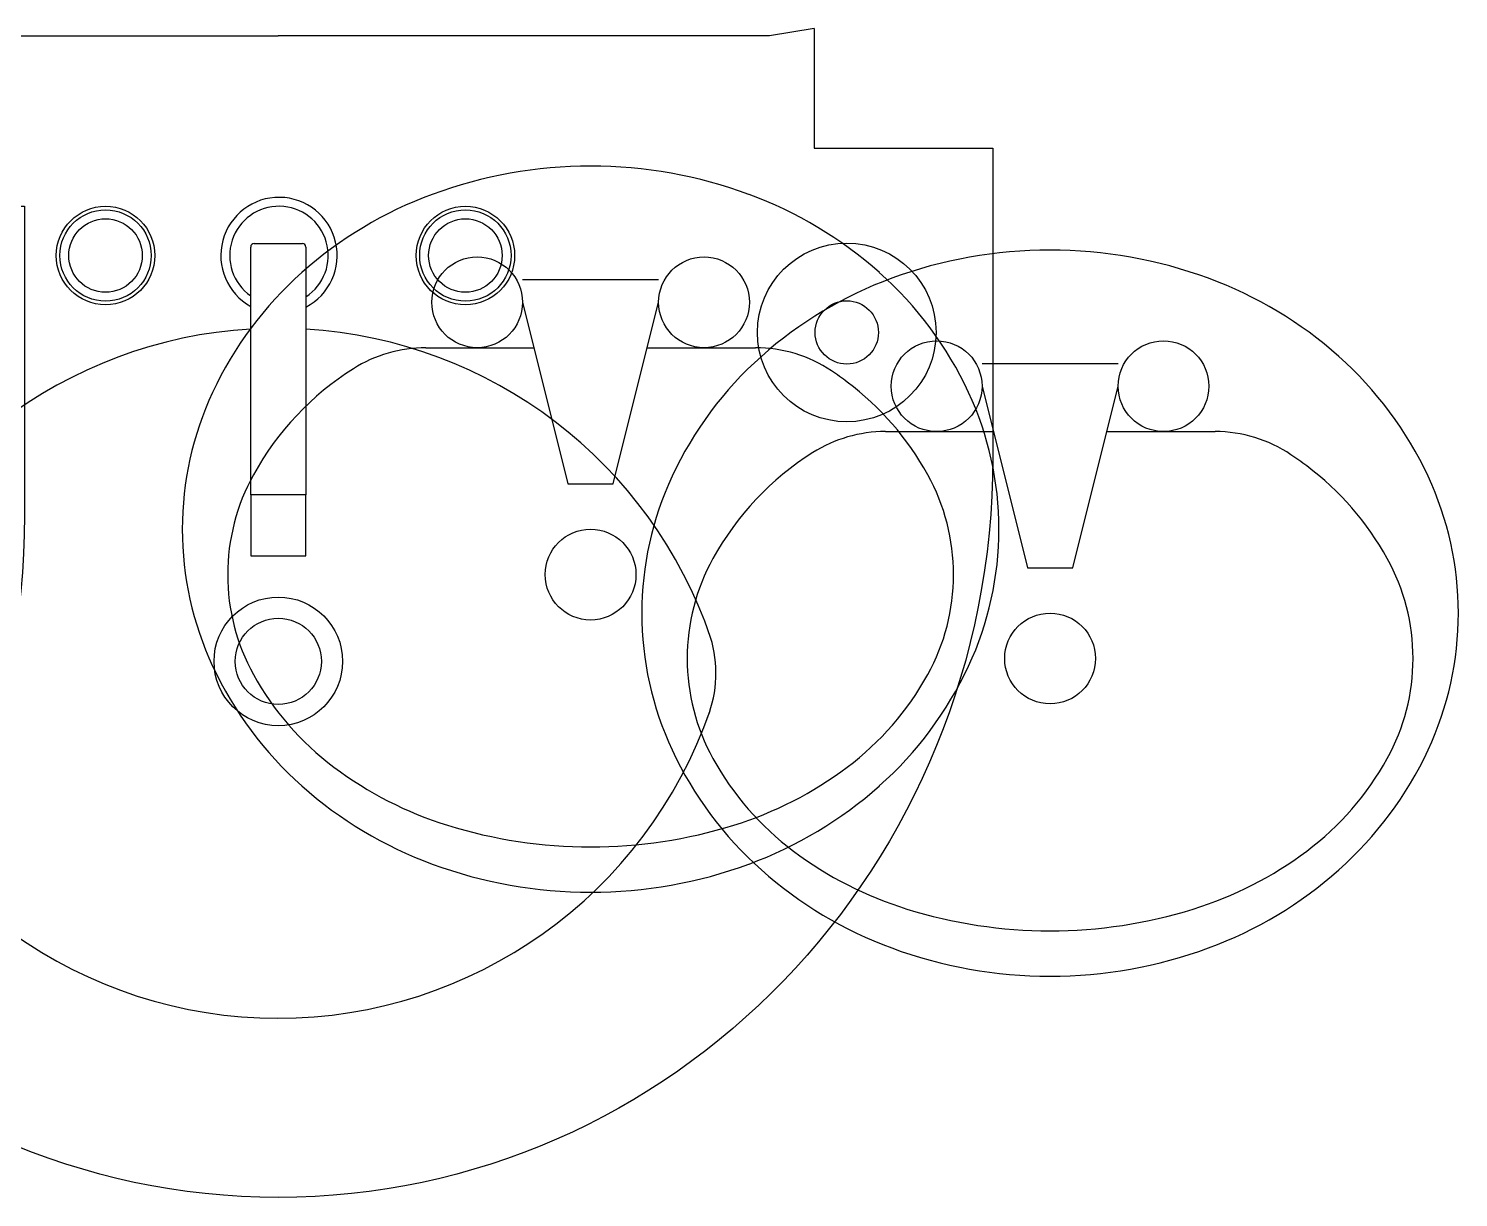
# Model space of a CAD drawing. Header units: inches. Extents: x -610279 to 716273, y -3458896 to 18603.
# Drawn here: x 1509 to 2309, y 17107 to 17762 of the extents above; entities that cross this region are included whole.
import ezdxf

# ---------------------------------------------------------------- set-up
doc = ezdxf.new("R2010")
doc.units = ezdxf.units.IN
doc.layers.add('6.Furniture', color=2, linetype='Continuous')
doc.layers.add('freecads.com', color=7, linetype='Continuous')
doc.styles.add('PL-01$0$Standard', font='ARIALN.TTF')

# ---------------------------------------------------------------- blocks, each defined once
blk = doc.blocks.new('bathroom blocks')
at = {"layer": 'freecads.com'}
for p, q in [((1275.97, 17197.67), (1250.97, 17193.67)), ((1275.97, 17197.67), (1250.97, 17193.67)), ((1275.97, 17197.67), (1250.97, 17193.67)), ((1275.97, 17197.67), (1250.97, 17193.67)), ((1275.97, 17197.67), (1275.97, 17130.67)), ((1275.97, 17197.67), (1275.97, 17130.67)), ((1275.97, 17197.67), (1275.97, 17130.67)), ((1275.97, 17197.67), (1275.97, 17130.67)), ((700.97, 17193.67), (975.97, 17193.67)), ((700.97, 17193.67), (975.97, 17193.67)), ((700.97, 17193.67), (975.97, 17193.67)), ((700.97, 17193.67), (975.97, 17193.67)), ((1250.97, 17193.67), (975.97, 17193.67)), ((1250.97, 17193.67), (975.97, 17193.67)), ((1250.97, 17193.67), (975.97, 17193.67)), ((1250.97, 17193.67), (975.97, 17193.67)), ((1275.97, 17130.67), (1375.97, 17130.67)), ((1275.97, 17130.67), (1375.97, 17130.67)), ((1275.97, 17130.67), (1375.97, 17130.67)), ((1275.97, 17130.67), (1375.97, 17130.67)), ((1375.97, 17130.67), (1375.97, 16957.56)), ((1375.97, 17130.67), (1375.97, 16957.56)), ((1375.97, 17130.67), (1375.97, 16957.56)), ((1375.97, 17130.67), (1375.97, 16957.56)), ((960.52, 16936.66), (960.52, 17075.42)), ((960.52, 16936.66), (960.52, 17075.42)), ((960.52, 16936.66), (960.52, 17075.42)), ((960.52, 16936.66), (960.52, 17075.42)), ((962.52, 17077.42), (989.42, 17077.42)), ((962.52, 17077.42), (989.42, 17077.42)), ((962.52, 17077.42), (989.42, 17077.42)), ((962.52, 17077.42), (989.42, 17077.42)), ((991.42, 17075.42), (991.42, 16936.66)), ((991.42, 17075.42), (991.42, 16936.66)), ((991.42, 17075.42), (991.42, 16936.66)), ((991.42, 17075.42), (991.42, 16936.66)), ((1912.07, 17042.66), (1988.27, 17042.66)), ((1912.07, 17029.96), (1937.47, 16928.36)), ((1962.87, 16928.36), (1988.27, 17029.96)), ((1858.01, 17004.56), (1918.42, 17004.56)), ((1981.92, 17004.56), (2042.51, 17004.56)), ((991.42, 16936.66), (960.52, 16936.66)), ((991.42, 16936.66), (960.52, 16936.66)), ((960.52, 16936.66), (960.52, 16902.66)), ((991.42, 16936.66), (960.52, 16936.66)), ((991.42, 16936.66), (960.52, 16936.66)), ((960.52, 16936.66), (960.52, 16902.66)), ((991.42, 16936.66), (960.52, 16936.66)), ((991.42, 16936.66), (960.52, 16936.66)), ((960.52, 16936.66), (960.52, 16902.66)), ((991.42, 16936.66), (960.52, 16936.66)), ((991.42, 16936.66), (960.52, 16936.66)), ((960.52, 16936.66), (960.52, 16902.66)), ((991.42, 16902.66), (991.42, 16936.66)), ((991.42, 16902.66), (991.42, 16936.66)), ((991.42, 16902.66), (991.42, 16936.66)), ((991.42, 16902.66), (991.42, 16936.66)), ((1937.47, 16928.36), (1962.87, 16928.36)), ((960.52, 16902.66), (991.42, 16902.66)), ((960.52, 16902.66), (991.42, 16902.66)), ((960.52, 16902.66), (991.42, 16902.66)), ((960.52, 16902.66), (991.42, 16902.66))]:
    blk.add_line(p, q, dxfattribs=at)
for centre, radius in [((879.24, 17070.67), 27.57), ((879.24, 17070.67), 27.57), ((879.24, 17070.67), 27.57), ((879.24, 17070.67), 27.57), ((879.24, 17070.67), 25.57), ((879.24, 17070.67), 25.57), ((879.24, 17070.67), 25.57), ((879.24, 17070.67), 25.57), ((879.24, 17070.67), 20.57), ((879.24, 17070.67), 20.57), ((879.24, 17070.67), 20.57), ((879.24, 17070.67), 20.57), ((1080.7, 17070.67), 27.57), ((1080.7, 17070.67), 27.57), ((1080.7, 17070.67), 27.57), ((1080.7, 17070.67), 27.57), ((1080.7, 17070.67), 27.57), ((1080.7, 17070.67), 27.57), ((1080.7, 17070.67), 27.57), ((1080.7, 17070.67), 27.57), ((1080.7, 17070.67), 25.57), ((1080.7, 17070.67), 25.57), ((1080.7, 17070.67), 25.57), ((1080.7, 17070.67), 25.57), ((1080.7, 17070.67), 20.57), ((1080.7, 17070.67), 20.57), ((1080.7, 17070.67), 20.57), ((1080.7, 17070.67), 20.57), ((1294.25, 17027.62), 50), ((1294.25, 17027.62), 50), ((1294.25, 17027.62), 50), ((1294.25, 17027.62), 50), ((1886.67, 17029.96), 25.4), ((2013.67, 17029.96), 25.4), ((1294.25, 17027.62), 17.72), ((1294.25, 17027.62), 17.72), ((1294.25, 17027.62), 17.72), ((1294.25, 17027.62), 17.72), ((1950.17, 16877.56), 25.4), ((975.97, 16843.55), 36), ((975.97, 16843.55), 36), ((975.97, 16843.55), 36), ((975.97, 16843.55), 36), ((975.97, 16843.55), 24.1), ((975.97, 16843.55), 24.1), ((975.97, 16843.55), 24.1), ((975.97, 16843.55), 24.1)]:
    blk.add_circle(centre, radius, dxfattribs=at)
for centre, radius, start, end in [((976.35, 17070.67), 32.57, 297.54649, 240.92672), ((976.35, 17070.67), 32.57, 297.54649, 240.92672), ((976.35, 17070.67), 32.57, 297.54649, 240.92672), ((976.35, 17070.67), 32.57, 297.54649, 240.92672), ((1950.17, 16849.5), 256.66, 90, 110.21318), ((1950.17, 16849.5), 256.66, 69.78682, 90), ((976.35, 17070.67), 27.57, 303.11572, 234.96718), ((976.35, 17070.67), 27.57, 303.11572, 234.96718), ((976.35, 17070.67), 27.57, 303.11572, 234.96718), ((976.35, 17070.67), 27.57, 303.11572, 234.96718), ((1940.56, 16875.61), 228.84, 110.2132, 131.63355), ((1959.79, 16875.61), 228.84, 48.36645, 69.7868), ((962.52, 17075.42), 2, 90, 180), ((962.52, 17075.42), 2, 90, 180), ((962.52, 17075.42), 2, 90, 180), ((962.52, 17075.42), 2, 90, 180), ((989.42, 17075.42), 2, 0, 90), ((989.42, 17075.42), 2, 0, 90), ((989.42, 17075.42), 2, 0, 90), ((989.42, 17075.42), 2, 0, 90), ((1925.75, 16892.27), 206.54, 131.63355, 155.01494), ((1974.6, 16892.27), 206.54, 24.98506, 48.36645), ((975.76, 16773.95), 256.05, 93.41075, 161.0915), ((975.76, 16773.95), 256.05, 18.9085, 86.4941), ((1858.01, 16928.36), 76.2, 90, 122.25981), ((2042.51, 16928.36), 76.2, 56.09549, 90), ((1904.76, 16854.3), 163.78, 122.25981, 151.0888), ((1968.11, 16817.66), 209.57, 53.1301, 56.09549), ((1902.81, 16902.96), 181.24, 155.01492, 180.00001), ((1995.59, 16854.3), 163.78, 28.9112, 53.1301), ((1997.54, 16902.96), 181.24, 359.99999, 24.98508), ((1862.64, 16877.56), 115.66, 151.0888, 180), ((2037.71, 16877.56), 115.66, 0, 28.9112), ((1902.81, 16902.96), 181.24, 179.99999, 204.98508), ((1997.54, 16902.96), 181.24, 335.01492, 0.00001), ((1862.64, 16877.56), 115.66, 180, 208.9112), ((2037.71, 16877.56), 115.66, 331.0888, 0), ((1152.87, 16836.94), 68.12, 338.70852, 17.06184), ((1925.75, 16913.65), 206.54, 204.98506, 228.36645), ((1974.6, 16913.65), 206.54, 311.63355, 335.01494), ((1904.76, 16900.82), 163.78, 208.9112, 233.1301), ((1995.59, 16900.82), 163.78, 306.8699, 331.0888), ((975.76, 16899.86), 256.05, 199.09427, 340.90573), ((1932.23, 16937.45), 209.57, 233.1301, 252.74206), ((1968.11, 16937.45), 209.57, 287.25794, 306.8699), ((1940.56, 16930.31), 228.84, 228.36645, 249.7868), ((1959.79, 16930.31), 228.84, 290.2132, 311.63355), ((1950.17, 16995.2), 270.05, 252.74206, 270), ((1950.17, 16995.2), 270.05, 270, 287.25794), ((1950.17, 16956.42), 256.66, 249.78682, 270), ((1950.17, 16956.42), 256.66, 270, 290.21318)]:
    blk.add_arc(centre, radius, start, end, dxfattribs=at)
at = {"layer": 'freecads.com', "extrusion": (0, 0, -1)}
blk.add_ellipse((975.97, 16957.56), major_axis=(0, -414.01), ratio=0.966158, start_param=-1.570796, end_param=1.570796, dxfattribs=at)
blk.add_ellipse((975.97, 16957.56), major_axis=(0, -414.01), ratio=0.966158, start_param=-1.570796, end_param=1.570796, dxfattribs=at)
blk.add_ellipse((975.97, 16957.56), major_axis=(0, -414.01), ratio=0.966158, start_param=-1.570796, end_param=1.570796, dxfattribs=at)
blk.add_ellipse((975.97, 16957.56), major_axis=(0, -414.01), ratio=0.966158, start_param=-1.570796, end_param=1.570796, dxfattribs=at)
at = {"layer": 'freecads.com', "style": 'PL-01$0$Standard', "flags": 8}
for tag, p in [('TRADENAME', (515.52, 11335.69)), ('MODELNUMBER', (515.52, 11335.73)), ('PRODUCT', (515.52, 11335.65)), ('MATERIAL', (515.52, 11335.6))]:
    blk.add_attdef(tag, p, '', height=0.0254, dxfattribs=at)

msp = doc.modelspace()

# ---------------------------------------------------------------- block references
at = {"layer": '6.Furniture'}
for p in [(-126.67819, 578.3652), (672.68545, 563.83491), (130.56463, 531.42491)]:
    msp.add_blockref('bathroom blocks', p, dxfattribs=at)

doc.saveas('drawing.dxf')
